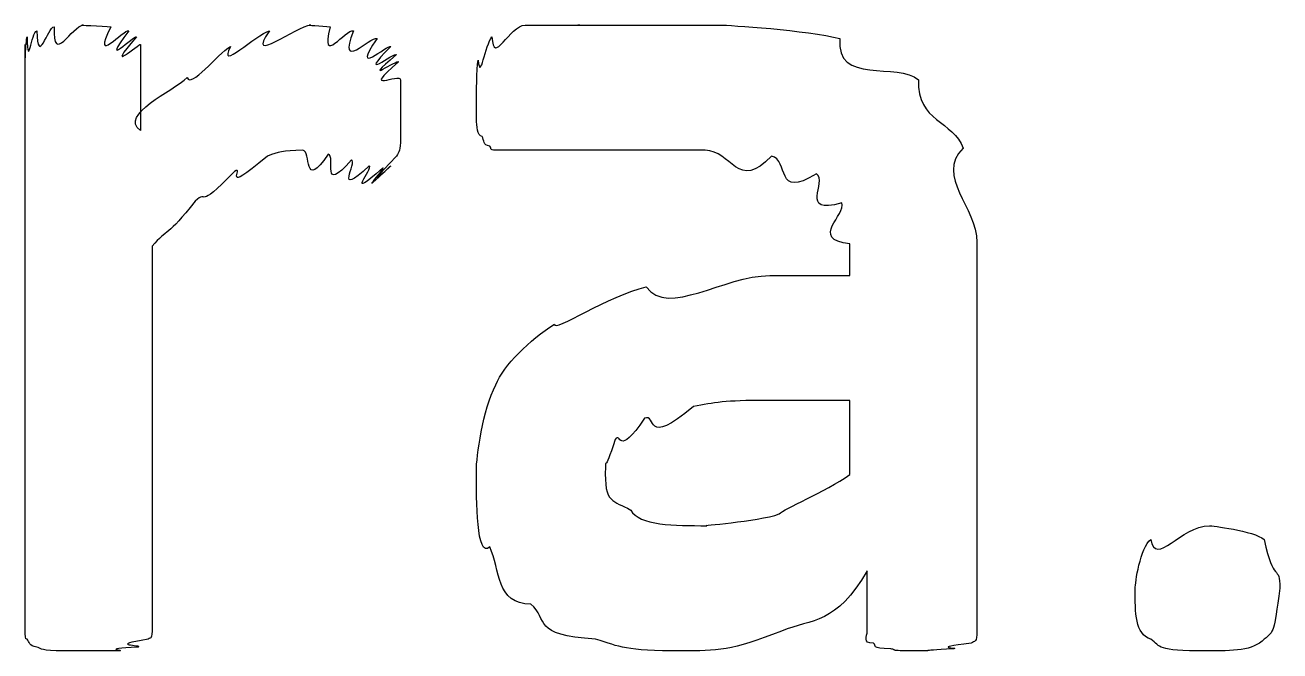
# Model space of a CAD drawing. Header units: millimetres. Extents: x 0 to 216, y 0 to 279.
# Drawn here: x 187.208 to 190.745, y 176.073 to 177.837 of the extents above; entities that cross this region are included whole.
import ezdxf

# ---------------------------------------------------------------- set-up
doc = ezdxf.new("R2010")
doc.units = ezdxf.units.MM
doc.layers.get('0').update_dxf_attribs({"linetype": 'CONTINUOUS'})

msp = doc.modelspace()

# ---------------------------------------------------------------- linework, layer by layer
at = {"color": 0}
for p, q in [((187.208, 176.129), (187.208, 177.782)), ((187.533, 177.782), (187.533, 177.54)), ((188.266, 177.6), (188.266, 177.6)), ((187.566, 177.214), (187.566, 176.129)), ((189.533, 177.131), (189.533, 177.22)), ((189.891, 177.225), (189.891, 176.129)), ((189.307, 177.131), (189.533, 177.131)), ((189.533, 176.779), (189.296, 176.779)), ((189.533, 176.57), (189.533, 176.779)), ((189.582, 176.129), (189.582, 176.299)), ((190.745, 176.25), (190.745, 176.25))]:
    msp.add_line(p, q, dxfattribs=at)
for points in [[(187.214, 177.804), (187.215, 177.705), (187.226, 177.817), (187.241, 177.821)], [(187.241, 177.821), (187.244, 177.716), (187.271, 177.832), (187.29, 177.832)], [(187.29, 177.832), (187.285, 177.719), (187.34, 177.837), (187.373, 177.837)], [(187.373, 177.837), (187.347, 177.837), (187.428, 177.835), (187.45, 177.832)], [(187.45, 177.832), (187.391, 177.716), (187.489, 177.828), (187.5, 177.821)], [(187.5, 177.821), (187.413, 177.705), (187.518, 177.811), (187.522, 177.804)], [(187.787, 177.777), (187.748, 177.701), (187.86, 177.812), (187.897, 177.821)], [(187.897, 177.821), (187.825, 177.719), (187.976, 177.837), (188.013, 177.837)], [(188.013, 177.837), (187.994, 177.837), (188.046, 177.835), (188.068, 177.832)], [(188.068, 177.832), (188.038, 177.716), (188.112, 177.828), (188.134, 177.821)], [(188.134, 177.821), (188.086, 177.701), (188.181, 177.806), (188.2, 177.799)], [(188.524, 177.804), (188.527, 177.719), (188.573, 177.837), (188.618, 177.837)], [(188.618, 177.837), (188.615, 177.837), (188.713, 177.837), (188.772, 177.837)], [(188.772, 177.837), (188.733, 177.837), (188.893, 177.837), (188.959, 177.837)], [(188.959, 177.837), (188.987, 177.837), (189.098, 177.837), (189.169, 177.837)], [(189.169, 177.837), (189.188, 177.837), (189.413, 177.823), (189.505, 177.799)], [(187.208, 177.782), (187.208, 177.69), (187.209, 177.796), (187.214, 177.804)], [(187.522, 177.804), (187.424, 177.69), (187.533, 177.789), (187.533, 177.782)], [(187.665, 177.689), (187.674, 177.657), (187.749, 177.754), (187.787, 177.777)], [(188.2, 177.799), (188.123, 177.686), (188.23, 177.783), (188.239, 177.777)], [(188.239, 177.777), (188.137, 177.672), (188.251, 177.762), (188.255, 177.754)], [(188.485, 177.738), (188.491, 177.675), (188.505, 177.782), (188.524, 177.804)], [(189.505, 177.799), (189.49, 177.668), (189.67, 177.734), (189.726, 177.683)], [(188.255, 177.754), (188.145, 177.661), (188.261, 177.744), (188.261, 177.733)], [(188.48, 177.639), (188.48, 177.631), (188.481, 177.716), (188.485, 177.738)], [(188.261, 177.733), (188.148, 177.639), (188.266, 177.705), (188.266, 177.683)], [(187.533, 177.54), (187.472, 177.584), (187.624, 177.651), (187.665, 177.689)], [(188.266, 177.683), (188.266, 177.598), (188.266, 177.636), (188.266, 177.6)], [(189.726, 177.683), (189.721, 177.564), (189.826, 177.567), (189.852, 177.49)], [(188.48, 177.572), (188.48, 177.564), (188.48, 177.617), (188.48, 177.639)], [(188.266, 177.6), (188.266, 177.528), (188.266, 177.54), (188.266, 177.517)], [(188.496, 177.523), (188.482, 177.524), (188.482, 177.553), (188.48, 177.572)], [(188.518, 177.496), (188.498, 177.498), (188.503, 177.512), (188.496, 177.523)], [(188.266, 177.517), (188.266, 177.484), (188.262, 177.479), (188.255, 177.468)], [(188.546, 177.484), (188.513, 177.484), (188.525, 177.487), (188.518, 177.496)], [(189.852, 177.49), (189.773, 177.41), (189.891, 177.324), (189.891, 177.225)], [(187.891, 177.468), (187.751, 177.348), (187.831, 177.446), (187.798, 177.424)], [(187.991, 177.484), (187.931, 177.484), (187.924, 177.479), (187.891, 177.468)], [(188.062, 177.473), (187.991, 177.366), (188.015, 177.484), (187.991, 177.484)], [(188.128, 177.457), (188.038, 177.355), (188.087, 177.469), (188.062, 177.473)], [(188.178, 177.44), (188.075, 177.344), (188.146, 177.453), (188.128, 177.457)], [(188.255, 177.468), (188.137, 177.344), (188.245, 177.447), (188.239, 177.44)], [(188.618, 177.484), (188.538, 177.484), (188.56, 177.484), (188.546, 177.484)], [(188.739, 177.484), (188.604, 177.484), (188.651, 177.484), (188.618, 177.484)], [(188.904, 177.484), (188.817, 177.484), (188.786, 177.484), (188.739, 177.484)], [(189.125, 177.484), (188.946, 177.484), (188.97, 177.484), (188.904, 177.484)], [(189.312, 177.468), (189.218, 177.366), (189.198, 177.484), (189.125, 177.484)], [(189.439, 177.418), (189.32, 177.344), (189.363, 177.457), (189.312, 177.468)], [(187.798, 177.424), (187.685, 177.308), (187.728, 177.377), (187.687, 177.341)], [(188.216, 177.435), (188.104, 177.333), (188.192, 177.436), (188.178, 177.44)], [(188.239, 177.44), (188.126, 177.333), (188.228, 177.435), (188.216, 177.435)], [(189.51, 177.336), (189.387, 177.3), (189.472, 177.396), (189.439, 177.418)], [(187.687, 177.341), (187.608, 177.238), (187.61, 177.265), (187.566, 177.214)], [(189.533, 177.22), (189.417, 177.234), (189.524, 177.303), (189.51, 177.336)], [(188.7, 176.994), (188.696, 176.969), (188.856, 177.076), (188.959, 177.099)], [(188.959, 177.099), (189.02, 177.013), (189.177, 177.131), (189.307, 177.131)], [(188.535, 176.823), (188.557, 176.878), (188.63, 176.95), (188.7, 176.994)], [(188.48, 176.58), (188.48, 176.62), (188.498, 176.753), (188.535, 176.823)], [(189.092, 176.762), (188.95, 176.643), (188.99, 176.743), (188.954, 176.729)], [(189.296, 176.779), (189.181, 176.779), (189.15, 176.773), (189.092, 176.762)], [(188.954, 176.729), (188.877, 176.614), (188.889, 176.693), (188.871, 176.669)], [(188.871, 176.669), (188.839, 176.565), (188.844, 176.62), (188.844, 176.591)], [(188.518, 176.366), (188.48, 176.33), (188.48, 176.499), (188.48, 176.58)], [(188.844, 176.591), (188.839, 176.484), (188.867, 176.499), (188.915, 176.47)], [(189.334, 176.459), (189.346, 176.473), (189.462, 176.521), (189.533, 176.57)], [(188.915, 176.47), (188.939, 176.426), (189.038, 176.426), (189.13, 176.426)], [(189.13, 176.426), (189.104, 176.426), (189.271, 176.437), (189.334, 176.459)], [(190.381, 176.387), (190.395, 176.308), (190.465, 176.426), (190.547, 176.426)], [(190.547, 176.426), (190.55, 176.426), (190.671, 176.412), (190.701, 176.387)], [(188.634, 176.205), (188.535, 176.205), (188.547, 176.302), (188.518, 176.366)], [(190.337, 176.25), (190.337, 176.261), (190.351, 176.366), (190.381, 176.387)], [(190.701, 176.387), (190.726, 176.261), (190.745, 176.319), (190.745, 176.25)], [(189.582, 176.299), (189.494, 176.147), (189.428, 176.164), (189.34, 176.129)], [(190.381, 176.106), (190.337, 176.12), (190.337, 176.179), (190.337, 176.25)], [(190.745, 176.25), (190.726, 176.12), (190.73, 176.131), (190.701, 176.106)], [(188.816, 176.106), (188.634, 176.117), (188.685, 176.161), (188.634, 176.205)], [(187.214, 176.106), (187.208, 176.102), (187.208, 176.12), (187.208, 176.129)], [(187.566, 176.129), (187.563, 176.102), (187.562, 176.113), (187.555, 176.106)], [(189.34, 176.129), (189.199, 176.073), (189.158, 176.073), (189.059, 176.073)], [(189.599, 176.095), (189.567, 176.095), (189.582, 176.113), (189.582, 176.129)], [(189.891, 176.129), (189.891, 176.095), (189.885, 176.102), (189.875, 176.095)], [(187.241, 176.084), (187.219, 176.087), (187.22, 176.098), (187.214, 176.106)], [(187.296, 176.073), (187.244, 176.076), (187.255, 176.08), (187.241, 176.084)], [(187.384, 176.073), (187.292, 176.073), (187.321, 176.073), (187.296, 176.073)], [(187.472, 176.073), (187.362, 176.073), (187.42, 176.073), (187.384, 176.073)], [(187.527, 176.084), (187.409, 176.076), (187.497, 176.076), (187.472, 176.073)], [(187.555, 176.106), (187.435, 176.087), (187.541, 176.091), (187.527, 176.084)], [(189.059, 176.073), (188.895, 176.073), (188.889, 176.084), (188.816, 176.106)], [(189.648, 176.079), (189.589, 176.08), (189.61, 176.087), (189.599, 176.095)], [(189.737, 176.073), (189.633, 176.073), (189.67, 176.075), (189.648, 176.079)], [(189.825, 176.079), (189.71, 176.073), (189.776, 176.073), (189.737, 176.073)], [(189.875, 176.095), (189.75, 176.08), (189.847, 176.082), (189.825, 176.079)], [(190.536, 176.073), (190.395, 176.073), (190.41, 176.084), (190.381, 176.106)], [(190.701, 176.106), (190.668, 176.073), (190.616, 176.073), (190.536, 176.073)]]:
    msp.add_open_spline(points, degree=3, dxfattribs=at)

doc.saveas('drawing.dxf')
